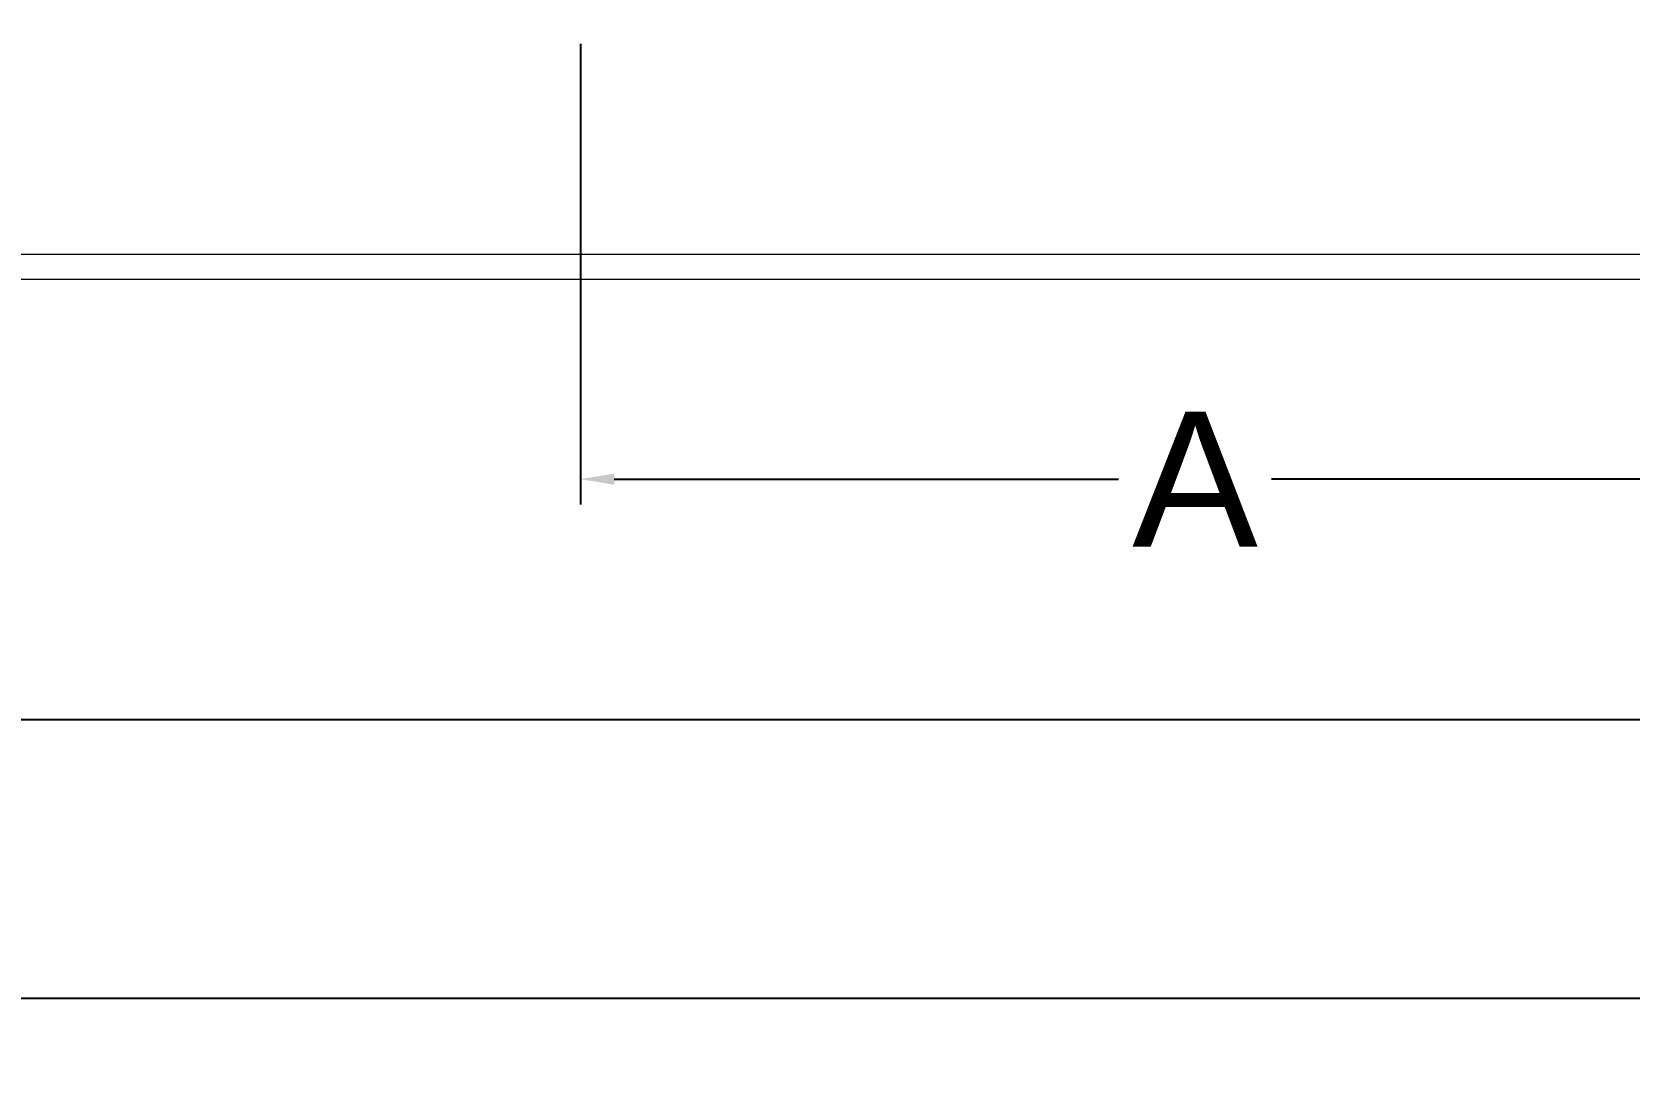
# Model space of a CAD drawing. Header units: inches. Extents: x -48 to 250, y -21 to 207.
# Drawn here: x 51.55 to 75.22, y 24.61 to 40.24 of the extents above; entities that cross this region are included whole.
import ezdxf

# ---------------------------------------------------------------- set-up
doc = ezdxf.new("R2010")
doc.units = ezdxf.units.IN
doc.header["$MEASUREMENT"] = 0
doc.layers.get('Defpoints').update_dxf_attribs({"lineweight": 5})
doc.layers.add('TEXT', color=104, linetype='Continuous', lineweight=5)
doc.styles.get("Standard").update_dxf_attribs({"font": 'arial.ttf'})
doc.dimstyles.new('STANDARD 2 PLCS$0', dxfattribs={"dimtxt": 1, "dimasz": 0.5, "dimexe": 0.375, "dimexo": 0.625, "dimgap": 0.2, "dimtad": 0, "dimzin": 4, "dimdsep": 46, "dimtxsty": 'Standard', "dimcen": 0.09, "dimaunit": 1, "dimadec": 0, "dimazin": 1, "dimtfac": 1, "dimtofl": 0, "dimtmove": 0, "dimatfit": 3, "dimfxl": 1, "dimtolj": 1, "dimtzin": 4, "dimarcsym": 0})

# ---------------------------------------------------------------- blocks, each defined once
blk = doc.blocks.new('*D21')
at = {"layer": 'Defpoints', "color": 0, "ltscale": 3, "transparency": 16777216}
for p in [(15.805, 36.05), (84.805, 36.05), (84.805, 30.049)]:
    blk.add_point(p, dxfattribs=at)
at = {"layer": 'TEXT', "color": 0, "lineweight": -2, "ltscale": 3, "transparency": 16777216}
for p, q in [((15.805, 35.425), (15.805, 29.674)), ((84.805, 35.425), (84.805, 29.674)), ((16.305, 30.049), (47.747, 30.049)), ((84.305, 30.049), (49.496, 30.049))]:
    blk.add_line(p, q, dxfattribs=at)
at = {"layer": 'TEXT', "color": 0, "ltscale": 3, "transparency": 16777216}
for points in [[(16.305, 30.133), (16.305, 29.966), (15.805, 30.049)], [(84.305, 30.133), (84.305, 29.966), (84.805, 30.049)]]:
    blk.add_solid(points, dxfattribs=at)
at = {"layer": 'TEXT', "color": 0, "lineweight": 5, "ltscale": 3, "transparency": 16777216, "insert": (48.621, 30.049), "char_height": 2, "attachment_point": 5}
blk.add_mtext('\\A1;F', dxfattribs=at)
blk = doc.blocks.new('*D22')
at = {"layer": 'Defpoints', "color": 0, "ltscale": 3, "transparency": 16777216}
for p in [(14.305, 36.582), (86.305, 36.582), (86.305, 25.923)]:
    blk.add_point(p, dxfattribs=at)
at = {"layer": 'TEXT', "color": 0, "lineweight": -2, "ltscale": 3, "transparency": 16777216}
for p, q in [((14.305, 35.957), (14.305, 25.548)), ((86.305, 35.957), (86.305, 25.548)), ((14.805, 25.923), (47.693, 25.923)), ((85.805, 25.923), (49.343, 25.923))]:
    blk.add_line(p, q, dxfattribs=at)
at = {"layer": 'TEXT', "color": 0, "ltscale": 3, "transparency": 16777216}
for points in [[(14.805, 26.006), (14.805, 25.839), (14.305, 25.923)], [(85.805, 26.006), (85.805, 25.839), (86.305, 25.923)]]:
    blk.add_solid(points, dxfattribs=at)
at = {"layer": 'TEXT', "color": 0, "lineweight": 5, "ltscale": 3, "transparency": 16777216, "insert": (48.518, 25.923), "char_height": 2, "attachment_point": 5}
blk.add_mtext('\\A1;L', dxfattribs=at)
blk = doc.blocks.new('*D24')
at = {"layer": 'Defpoints', "color": 0, "linetype": 'Continuous', "ltscale": 3, "transparency": 16777216}
for p in [(59.676, 40.691), (77.305, 40.575), (77.305, 33.618)]:
    blk.add_point(p, dxfattribs=at)
at = {"layer": 'TEXT', "color": 0, "linetype": 'Continuous', "lineweight": -2, "ltscale": 3, "transparency": 16777216}
for p, q in [((59.676, 40.066), (59.676, 33.243)), ((77.305, 39.95), (77.305, 33.243)), ((60.176, 33.618), (67.65, 33.618)), ((76.805, 33.618), (69.918, 33.618))]:
    blk.add_line(p, q, dxfattribs=at)
at = {"layer": 'TEXT', "color": 0, "linetype": 'Continuous', "ltscale": 3, "transparency": 16777216}
for points in [[(60.176, 33.701), (60.176, 33.534), (59.676, 33.618)], [(76.805, 33.701), (76.805, 33.534), (77.305, 33.618)]]:
    blk.add_solid(points, dxfattribs=at)
at = {"layer": 'TEXT', "color": 0, "linetype": 'Continuous', "lineweight": 5, "ltscale": 3, "transparency": 16777216, "insert": (68.784, 33.618), "char_height": 2, "attachment_point": 5}
blk.add_mtext('\\A1;A', dxfattribs=at)

msp = doc.modelspace()

# ---------------------------------------------------------------- linework, layer by layer
at = {"color": 7, "linetype": 'Continuous', "lineweight": 5}
for p, q in [((82.305, 36.947), (18.305, 36.947)), ((18.305, 36.582), (82.305, 36.582))]:
    msp.add_line(p, q, dxfattribs=at)

# ---------------------------------------------------------------- dimensions: what is measured, and where the dimension line sits
at = {"layer": 'TEXT', "color": 7, "linetype": 'Continuous', "lineweight": 5, "ltscale": 3}
dim = msp.add_linear_dim(base=(77.305, 33.618), p1=(59.676, 40.691), p2=(77.305, 40.575), text='A', dimstyle='STANDARD 2 PLCS$0', override={"dimtxt": 2, "dimpost": '\\X'}, dxfattribs=at)
dim.commit()
dim.dimension.update_dxf_attribs({"geometry": '*D24', "text_midpoint": (68.784, 33.618), "dimtype": 160})
at = {"layer": 'TEXT', "color": 7, "lineweight": 5, "ltscale": 3}
for base, p1, p2, text, picture, middle in [((86.305, 25.923), (14.305, 36.582), (86.305, 36.582), 'L', '*D22', (48.518, 25.923)), ((84.805, 30.049), (15.805, 36.05), (84.805, 36.05), 'F', '*D21', (48.621, 30.049))]:
    dim = msp.add_linear_dim(base=base, p1=p1, p2=p2, text=text, dimstyle='STANDARD 2 PLCS$0', override={"dimtxt": 2, "dimpost": '\\X'}, dxfattribs=at)
    dim.commit()
    dim.dimension.update_dxf_attribs({"geometry": picture, "text_midpoint": middle, "dimtype": 160})

doc.saveas('drawing.dxf')
